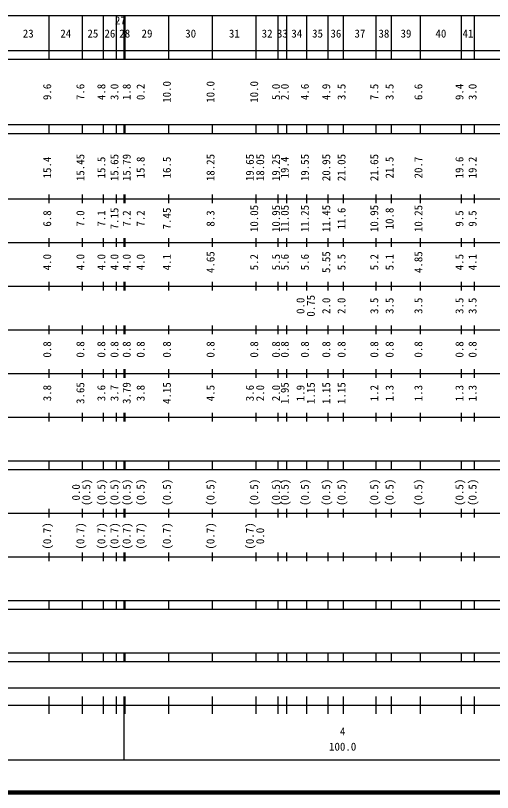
# Model space of a CAD drawing. Units: millimetres on the paper, enlarged 1000 times. Extents: x 40000 to 680000, y 20000 to 380000.
# Drawn here: x 343097 to 452302, y 20000 to 198000 of the extents above; entities that cross this region are included whole.
import ezdxf
from ezdxf.enums import TextEntityAlignment as Align

# ---------------------------------------------------------------- set-up
doc = ezdxf.new("R2010")
doc.units = ezdxf.units.MM
doc.header["$LTSCALE"] = 1000
doc.layers.add('M-TTL', color=2, linetype='Continuous', lineweight=140)
doc.layers.add('M-TTL-BAND', color=7, linetype='Continuous', lineweight=25)
doc.styles.add('ＭＳ ゴシック', font='')
doc.styles.get('ＭＳ ゴシック').set_extended_font_data('MS Gothic')

msp = doc.modelspace()

# ---------------------------------------------------------------- linework, layer by layer
at = {"layer": 'M-TTL'}
msp.add_line((40000, 20000), (680000, 20000), dxfattribs=at)
at = {"layer": 'M-TTL-BAND'}
for p, q in [((68000, 198000), (579000, 198000)), ((350800, 188000), (350800, 198000)), ((358400, 188000), (358400, 198000)), ((363200, 188000), (363200, 198000)), ((366200, 188000), (366200, 198000)), ((368000, 188000), (368000, 198000)), ((368200, 188000), (368200, 198000)), ((378200, 188000), (378200, 198000)), ((388200, 188000), (388200, 198000)), ((398200, 188000), (398200, 198000)), ((403200, 188000), (403200, 198000)), ((405200, 188000), (405200, 198000)), ((409800, 188000), (409800, 198000)), ((414700, 188000), (414700, 198000)), ((418200, 188000), (418200, 198000)), ((425700, 188000), (425700, 198000)), ((429200, 188000), (429200, 198000)), ((435800, 188000), (435800, 198000)), ((445200, 188000), (445200, 198000)), ((448200, 188000), (448200, 198000)), ((40000, 190000), (579000, 190000)), ((40000, 188000), (579000, 188000)), ((40000, 173000), (579000, 173000)), ((350800, 171000), (350800, 173000)), ((358400, 171000), (358400, 173000)), ((363200, 171000), (363200, 173000)), ((366200, 171000), (366200, 173000)), ((368000, 171000), (368000, 173000)), ((368200, 171000), (368200, 173000)), ((378200, 171000), (378200, 173000)), ((388200, 171000), (388200, 173000)), ((398200, 171000), (398200, 173000)), ((403200, 171000), (403200, 173000)), ((405200, 171000), (405200, 173000)), ((409800, 171000), (409800, 173000)), ((414700, 171000), (414700, 173000)), ((418200, 171000), (418200, 173000)), ((425700, 171000), (425700, 173000)), ((429200, 171000), (429200, 173000)), ((435800, 171000), (435800, 173000)), ((445200, 171000), (445200, 173000)), ((448200, 171000), (448200, 173000)), ((40000, 171000), (579000, 171000)), ((350800, 155000), (350800, 157000)), ((358400, 155000), (358400, 157000)), ((363200, 155000), (363200, 157000)), ((366200, 155000), (366200, 157000)), ((368000, 155000), (368000, 157000)), ((368200, 155000), (368200, 157000)), ((378200, 155000), (378200, 157000)), ((388200, 155000), (388200, 157000)), ((398200, 155000), (398200, 157000)), ((403200, 155000), (403200, 157000)), ((405200, 155000), (405200, 157000)), ((409800, 155000), (409800, 157000)), ((414700, 155000), (414700, 157000)), ((418200, 155000), (418200, 157000)), ((425700, 155000), (425700, 157000)), ((429200, 155000), (429200, 157000)), ((435800, 155000), (435800, 157000)), ((445200, 155000), (445200, 157000)), ((448200, 155000), (448200, 157000)), ((40000, 156000), (579000, 156000)), ((46000, 146000), (579000, 146000)), ((350800, 145000), (350800, 147000)), ((358400, 145000), (358400, 147000)), ((363200, 145000), (363200, 147000)), ((366200, 145000), (366200, 147000)), ((368000, 145000), (368000, 147000)), ((368200, 145000), (368200, 147000)), ((378200, 145000), (378200, 147000)), ((388200, 145000), (388200, 147000)), ((398200, 145000), (398200, 147000)), ((403200, 145000), (403200, 147000)), ((405200, 145000), (405200, 147000)), ((409800, 145000), (409800, 147000)), ((414700, 145000), (414700, 147000)), ((418200, 145000), (418200, 147000)), ((425700, 145000), (425700, 147000)), ((429200, 145000), (429200, 147000)), ((435800, 145000), (435800, 147000)), ((445200, 145000), (445200, 147000)), ((448200, 145000), (448200, 147000)), ((52000, 136000), (579000, 136000)), ((350800, 135000), (350800, 137000)), ((358400, 135000), (358400, 137000)), ((363200, 135000), (363200, 137000)), ((366200, 135000), (366200, 137000)), ((368000, 135000), (368000, 137000)), ((368200, 135000), (368200, 137000)), ((378200, 135000), (378200, 137000)), ((388200, 135000), (388200, 137000)), ((398200, 135000), (398200, 137000)), ((403200, 135000), (403200, 137000)), ((405200, 135000), (405200, 137000)), ((409800, 135000), (409800, 137000)), ((414700, 135000), (414700, 137000)), ((418200, 135000), (418200, 137000)), ((425700, 135000), (425700, 137000)), ((429200, 135000), (429200, 137000)), ((435800, 135000), (435800, 137000)), ((445200, 135000), (445200, 137000)), ((448200, 135000), (448200, 137000)), ((350800, 125000), (350800, 127000)), ((358400, 125000), (358400, 127000)), ((363200, 125000), (363200, 127000)), ((366200, 125000), (366200, 127000)), ((368000, 125000), (368000, 127000)), ((368200, 125000), (368200, 127000)), ((378200, 125000), (378200, 127000)), ((388200, 125000), (388200, 127000)), ((398200, 125000), (398200, 127000)), ((403200, 125000), (403200, 127000)), ((405200, 125000), (405200, 127000)), ((409800, 125000), (409800, 127000)), ((414700, 125000), (414700, 127000)), ((418200, 125000), (418200, 127000)), ((425700, 125000), (425700, 127000)), ((429200, 125000), (429200, 127000)), ((435800, 125000), (435800, 127000)), ((445200, 125000), (445200, 127000)), ((448200, 125000), (448200, 127000)), ((46000, 126000), (579000, 126000)), ((52000, 116000), (579000, 116000)), ((350800, 115000), (350800, 117000)), ((358400, 115000), (358400, 117000)), ((363200, 115000), (363200, 117000)), ((366200, 115000), (366200, 117000)), ((368000, 115000), (368000, 117000)), ((368200, 115000), (368200, 117000)), ((378200, 115000), (378200, 117000)), ((388200, 115000), (388200, 117000)), ((398200, 115000), (398200, 117000)), ((403200, 115000), (403200, 117000)), ((405200, 115000), (405200, 117000)), ((409800, 115000), (409800, 117000)), ((414700, 115000), (414700, 117000)), ((418200, 115000), (418200, 117000)), ((425700, 115000), (425700, 117000)), ((429200, 115000), (429200, 117000)), ((435800, 115000), (435800, 117000)), ((445200, 115000), (445200, 117000)), ((448200, 115000), (448200, 117000)), ((350800, 105000), (350800, 107000)), ((358400, 105000), (358400, 107000)), ((363200, 105000), (363200, 107000)), ((366200, 105000), (366200, 107000)), ((368000, 105000), (368000, 107000)), ((368200, 105000), (368200, 107000)), ((378200, 105000), (378200, 107000)), ((388200, 105000), (388200, 107000)), ((398200, 105000), (398200, 107000)), ((403200, 105000), (403200, 107000)), ((405200, 105000), (405200, 107000)), ((409800, 105000), (409800, 107000)), ((414700, 105000), (414700, 107000)), ((418200, 105000), (418200, 107000)), ((425700, 105000), (425700, 107000)), ((429200, 105000), (429200, 107000)), ((435800, 105000), (435800, 107000)), ((445200, 105000), (445200, 107000)), ((448200, 105000), (448200, 107000)), ((46000, 106000), (579000, 106000)), ((40000, 96000), (579000, 96000)), ((350800, 94000), (350800, 96000)), ((358400, 94000), (358400, 96000)), ((363200, 94000), (363200, 96000)), ((366200, 94000), (366200, 96000)), ((368000, 94000), (368000, 96000)), ((368200, 94000), (368200, 96000)), ((378200, 94000), (378200, 96000)), ((388200, 94000), (388200, 96000)), ((398200, 94000), (398200, 96000)), ((403200, 94000), (403200, 96000)), ((405200, 94000), (405200, 96000)), ((409800, 94000), (409800, 96000)), ((414700, 94000), (414700, 96000)), ((418200, 94000), (418200, 96000)), ((425700, 94000), (425700, 96000)), ((429200, 94000), (429200, 96000)), ((435800, 94000), (435800, 96000)), ((445200, 94000), (445200, 96000)), ((448200, 94000), (448200, 96000)), ((40000, 94000), (579000, 94000)), ((49000, 84000), (579000, 84000)), ((350800, 83000), (350800, 85000)), ((358400, 83000), (358400, 85000)), ((363200, 83000), (363200, 85000)), ((366200, 83000), (366200, 85000)), ((368000, 83000), (368000, 85000)), ((368200, 83000), (368200, 85000)), ((378200, 83000), (378200, 85000)), ((388200, 83000), (388200, 85000)), ((398200, 83000), (398200, 85000)), ((403200, 83000), (403200, 85000)), ((405200, 83000), (405200, 85000)), ((409800, 83000), (409800, 85000)), ((414700, 83000), (414700, 85000)), ((418200, 83000), (418200, 85000)), ((425700, 83000), (425700, 85000)), ((429200, 83000), (429200, 85000)), ((435800, 83000), (435800, 85000)), ((445200, 83000), (445200, 85000)), ((448200, 83000), (448200, 85000)), ((350800, 73000), (350800, 75000)), ((358400, 73000), (358400, 75000)), ((363200, 73000), (363200, 75000)), ((366200, 73000), (366200, 75000)), ((368000, 73000), (368000, 75000)), ((368200, 73000), (368200, 75000)), ((378200, 73000), (378200, 75000)), ((388200, 73000), (388200, 75000)), ((398200, 73000), (398200, 75000)), ((403200, 73000), (403200, 75000)), ((405200, 73000), (405200, 75000)), ((409800, 73000), (409800, 75000)), ((414700, 73000), (414700, 75000)), ((418200, 73000), (418200, 75000)), ((425700, 73000), (425700, 75000)), ((429200, 73000), (429200, 75000)), ((435800, 73000), (435800, 75000)), ((445200, 73000), (445200, 75000)), ((448200, 73000), (448200, 75000)), ((40000, 74000), (579000, 74000)), ((40000, 64000), (579000, 64000)), ((350800, 62000), (350800, 64000)), ((358400, 62000), (358400, 64000)), ((363200, 62000), (363200, 64000)), ((366200, 62000), (366200, 64000)), ((368000, 62000), (368000, 64000)), ((368200, 62000), (368200, 64000)), ((378200, 62000), (378200, 64000)), ((388200, 62000), (388200, 64000)), ((398200, 62000), (398200, 64000)), ((403200, 62000), (403200, 64000)), ((405200, 62000), (405200, 64000)), ((409800, 62000), (409800, 64000)), ((414700, 62000), (414700, 64000)), ((418200, 62000), (418200, 64000)), ((425700, 62000), (425700, 64000)), ((429200, 62000), (429200, 64000)), ((435800, 62000), (435800, 64000)), ((445200, 62000), (445200, 64000)), ((448200, 62000), (448200, 64000)), ((40000, 62000), (579000, 62000)), ((40000, 52000), (579000, 52000)), ((350800, 50000), (350800, 52000)), ((358400, 50000), (358400, 52000)), ((363200, 50000), (363200, 52000)), ((366200, 50000), (366200, 52000)), ((368000, 50000), (368000, 52000)), ((368200, 50000), (368200, 52000)), ((378200, 50000), (378200, 52000)), ((388200, 50000), (388200, 52000)), ((398200, 50000), (398200, 52000)), ((403200, 50000), (403200, 52000)), ((405200, 50000), (405200, 52000)), ((409800, 50000), (409800, 52000)), ((414700, 50000), (414700, 52000)), ((418200, 50000), (418200, 52000)), ((425700, 50000), (425700, 52000)), ((429200, 50000), (429200, 52000)), ((435800, 50000), (435800, 52000)), ((445200, 50000), (445200, 52000)), ((448200, 50000), (448200, 52000)), ((40000, 50000), (579000, 50000)), ((71000, 44000), (564700, 44000)), ((350800, 38000), (350800, 42000)), ((358400, 38000), (358400, 42000)), ((363200, 38000), (363200, 42000)), ((366200, 38000), (366200, 42000)), ((368000, 27500), (368000, 42000)), ((368200, 38000), (368200, 42000)), ((378200, 38000), (378200, 42000)), ((388200, 38000), (388200, 42000)), ((398200, 38000), (398200, 42000)), ((403200, 38000), (403200, 42000)), ((405200, 38000), (405200, 42000)), ((409800, 38000), (409800, 42000)), ((414700, 38000), (414700, 42000)), ((418200, 38000), (418200, 42000)), ((425700, 38000), (425700, 42000)), ((429200, 38000), (429200, 42000)), ((435800, 38000), (435800, 42000)), ((445200, 38000), (445200, 42000)), ((448200, 38000), (448200, 42000)), ((40000, 40000), (579000, 40000)), ((68000, 27500), (579000, 27500))]:
    msp.add_line(p, q, dxfattribs=at)

# ---------------------------------------------------------------- texts
at = {"layer": 'M-TTL-BAND', "style": 'ＭＳ ゴシック'}
for s, p in [('27', (367100, 195405)), ('23', (346000, 192405)), ('24', (354600, 192405)), ('25', (360800, 192405)), ('26', (364700, 192405)), ('28', (368100, 192405)), ('29', (373200, 192405)), ('30', (383200, 192405)), ('31', (393200, 192405)), ('32', (400700, 192405)), ('33', (404200, 192405)), ('34', (407500, 192405)), ('35', (412250, 192405)), ('36', (416450, 192405)), ('37', (421950, 192405)), ('38', (427450, 192405)), ('39', (432500, 192405)), ('40', (440500, 192405)), ('41', (446700, 192405)), ('4', (418000, 32523)), ('100.0', (418000, 29033))]:
    msp.add_text(s, height=1833, dxfattribs=at).set_placement(p, align=Align.BOTTOM_CENTER)
for s, p in [('9.6', (351800, 180500)), ('7.6', (359400, 180500)), ('4.8', (364200, 180500)), ('3.0', (367200, 180500)), ('1.8', (370000, 180500)), ('0.2', (373200, 180500)), ('10.0', (379200, 180500)), ('10.0', (389200, 180500)), ('10.0', (399200, 180500)), ('5.0', (404200, 180500)), ('2.0', (406200, 180500)), ('4.6', (410800, 180500)), ('4.9', (415700, 180500)), ('3.5', (419200, 180500)), ('7.5', (426700, 180500)), ('3.5', (430200, 180500)), ('6.6', (436800, 180500)), ('9.4', (446200, 180500)), ('3.0', (449200, 180500)), ('15.4', (351800, 163174)), ('15.45', (359400, 163174)), ('15.65', (367200, 163174)), ('15.79', (370000, 163174)), ('15.8', (373200, 163174)), ('18.25', (389200, 163174)), ('19.65', (398200, 163174)), ('18.05', (400570, 163174)), ('19.25', (404200, 163174)), ('19.4', (406200, 163174)), ('19.55', (410800, 163174)), ('20.95', (415700, 163174)), ('21.05', (419200, 163174)), ('21.65', (426700, 163174)), ('19.6', (446200, 163174)), ('19.2', (449200, 163174)), ('15.5', (364200, 163174)), ('16.5', (379200, 163174)), ('21.5', (430200, 163174)), ('20.7', (436800, 163174)), ('6.8', (351800, 151500)), ('7.0', (359400, 151500)), ('7.1', (364200, 151500)), ('7.15', (367200, 151500)), ('7.2', (370000, 151500)), ('7.2', (373200, 151500)), ('7.45', (379200, 151500)), ('8.3', (389200, 151500)), ('10.05', (399200, 151500)), ('10.95', (404200, 151500)), ('11.05', (406200, 151500)), ('11.25', (410800, 151500)), ('11.45', (415700, 151500)), ('11.6', (419200, 151500)), ('10.95', (426700, 151500)), ('10.8', (430200, 151500)), ('10.25', (436800, 151500)), ('9.5', (446200, 151500)), ('9.5', (449200, 151500)), ('4.0', (351800, 141500)), ('4.0', (359400, 141500)), ('4.0', (364200, 141500)), ('4.0', (367200, 141500)), ('4.0', (370000, 141500)), ('4.0', (373200, 141500)), ('4.1', (379200, 141500)), ('4.65', (389200, 141500)), ('5.2', (399200, 141500)), ('5.5', (404200, 141500)), ('5.6', (406200, 141500)), ('5.6', (410800, 141500)), ('5.55', (415700, 141500)), ('5.5', (419200, 141500)), ('5.2', (426700, 141500)), ('5.1', (430200, 141500)), ('4.85', (436800, 141500)), ('4.5', (446200, 141500)), ('4.1', (449200, 141500)), ('0.75', (412170, 131500)), ('0.0', (409800, 131500)), ('2.0', (415700, 131500)), ('2.0', (419200, 131500)), ('3.5', (426700, 131500)), ('3.5', (430200, 131500)), ('3.5', (436800, 131500)), ('3.5', (446200, 131500)), ('3.5', (449200, 131500)), ('0.8', (351800, 121500)), ('0.8', (359400, 121500)), ('0.8', (364200, 121500)), ('0.8', (367200, 121500)), ('0.8', (370000, 121500)), ('0.8', (373200, 121500)), ('0.8', (379200, 121500)), ('0.8', (389200, 121500)), ('0.8', (399200, 121500)), ('0.8', (404200, 121500)), ('0.8', (406200, 121500)), ('0.8', (410800, 121500)), ('0.8', (415700, 121500)), ('0.8', (419200, 121500)), ('0.8', (426700, 121500)), ('0.8', (430200, 121500)), ('0.8', (436800, 121500)), ('0.8', (446200, 121500)), ('0.8', (449200, 121500)), ('3.8', (351800, 111500)), ('3.65', (359400, 111500)), ('3.6', (364200, 111500)), ('3.7', (367200, 111500)), ('3.79', (370000, 111500)), ('3.8', (373200, 111500)), ('4.15', (379200, 111500)), ('4.5', (389200, 111500)), ('3.6', (398200, 111500)), ('2.0', (400570, 111500)), ('2.0', (404200, 111500)), ('1.95', (406200, 111500)), ('1.9', (409800, 111500)), ('1.15', (412170, 111500)), ('1.15', (415700, 111500)), ('1.15', (419200, 111500)), ('1.2', (426700, 111500)), ('1.3', (430200, 111500)), ('1.3', (436800, 111500)), ('1.3', (446200, 111500)), ('1.3', (449200, 111500)), ('(0.5)', (360770, 88764)), ('(0.5)', (364200, 88764)), ('(0.5)', (367200, 88764)), ('(0.5)', (370000, 88764)), ('(0.5)', (373200, 88764)), ('(0.5)', (379200, 88764)), ('(0.5)', (389200, 88764)), ('(0.5)', (399200, 88764)), ('(0.5)', (404200, 88764)), ('(0.5)', (406200, 88764)), ('(0.5)', (410800, 88764)), ('(0.5)', (415700, 88764)), ('(0.5)', (419200, 88764)), ('(0.5)', (426700, 88764)), ('(0.5)', (430200, 88764)), ('(0.5)', (436800, 88764)), ('(0.5)', (446200, 88764)), ('(0.5)', (449200, 88764)), ('0.0', (358400, 88764)), ('(0.7)', (351800, 78764)), ('(0.7)', (359400, 78764)), ('(0.7)', (364200, 78764)), ('(0.7)', (367200, 78764)), ('(0.7)', (370000, 78764)), ('(0.7)', (373200, 78764)), ('(0.7)', (379200, 78764)), ('(0.7)', (389200, 78764)), ('(0.7)', (398200, 78764)), ('0.0', (400570, 78764))]:
    msp.add_text(s, height=1833, rotation=90, dxfattribs=at).set_placement(p, align=Align.BOTTOM_CENTER)

doc.saveas('drawing.dxf')
